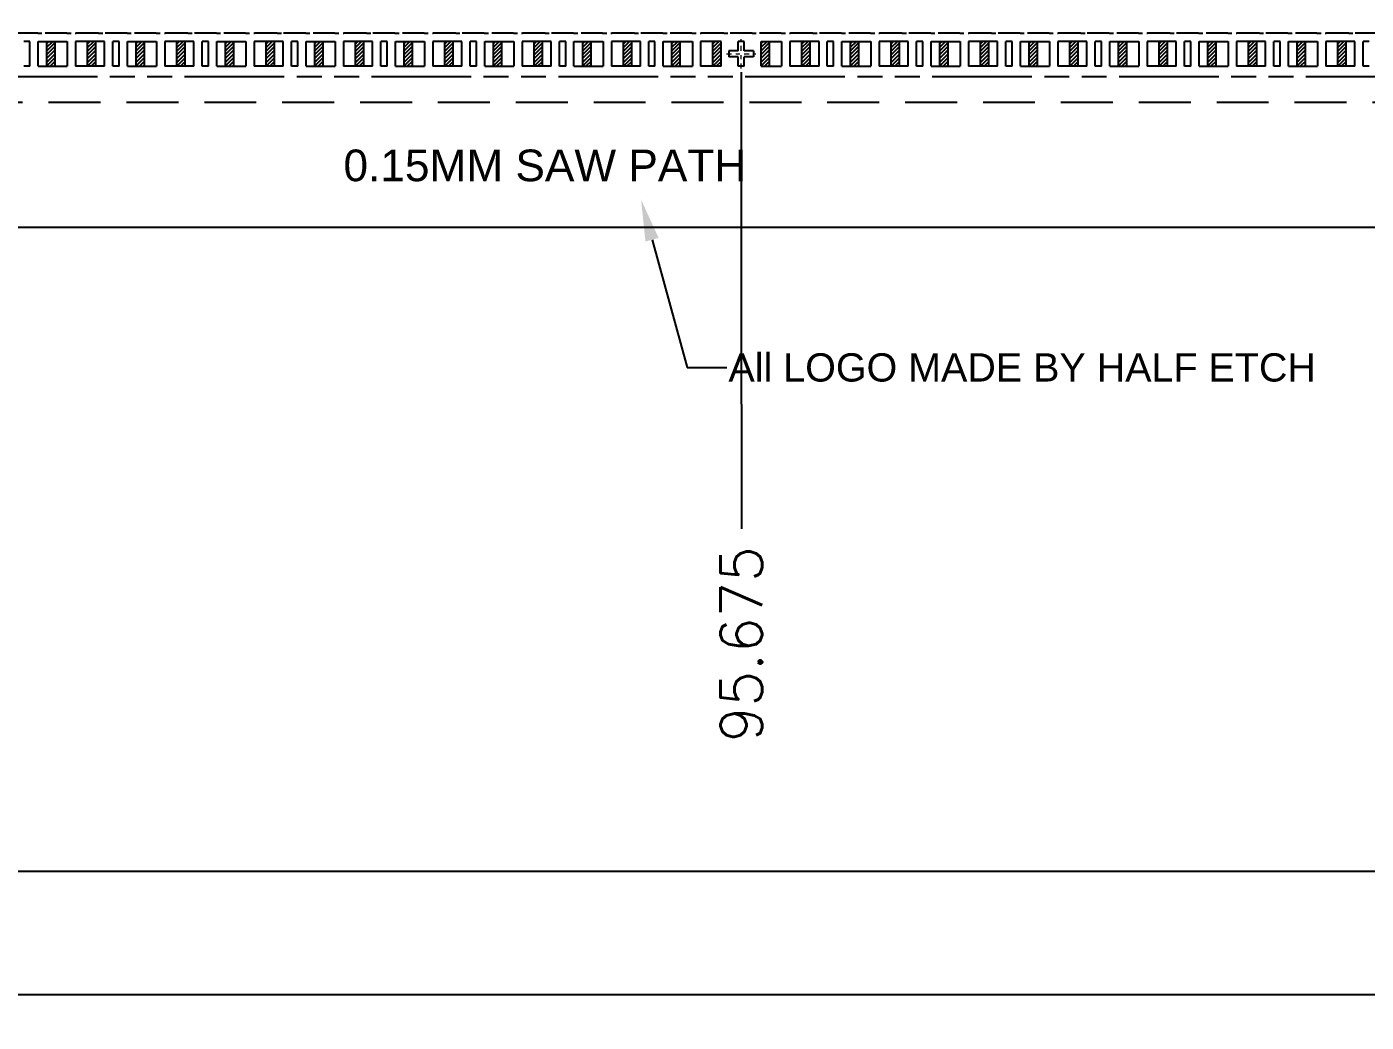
# Model space of a CAD drawing. Extents: x -338 to -53, y 67 to 196.
# Drawn here: x -123.64 to -91.39, y 93.92 to 117.88 of the extents above; entities that cross this region are included whole.
import ezdxf
from ezdxf import colors
from ezdxf.entities.mleader import LeaderData, LeaderLine
from ezdxf.math import Vec2, Vec3

# ---------------------------------------------------------------- set-up
doc = ezdxf.new("R2010")
doc.units = 0
for name, pattern in [('ACAD_ISO09W100', [45, 24, -3, 6, -3, 6, -3]), ('CENTER', [2, 1.25, -0.25, 0.25, -0.25]), ('HIDDEN', [0.375, 0.25, -0.125])]:
    doc.linetypes.add(name, pattern=pattern)
doc.layers.add('Center', color=1, linetype='CENTER', lineweight=0)
for name, color, linetype in [('dimension', 3, 'Continuous'), ('Etched Area', 4, 'Continuous'), ('Hidden', 4, 'HIDDEN'), ('Molding Line', 5, 'ACAD_ISO09W100'), ('Rail Mark', 4, 'Continuous'), ('Tape Line', 21, 'HIDDEN')]:
    doc.layers.add(name, color=color, linetype=linetype)
doc.styles.add('SIMPLEX', font='SIMPLEX')
doc.styles.get("Standard").update_dxf_attribs({"font": 'arial.ttf'})
doc.dimstyles.new('1', dxfattribs={"dimtxt": 1, "dimasz": 1, "dimexe": 0.3, "dimexo": 0.3, "dimgap": 0.3, "dimtad": 0, "dimdec": 3, "dimzin": 1, "dimdsep": 46, "dimtxsty": 'SIMPLEX', "dimcen": 0, "dimclrd": 256, "dimclre": 256, "dimclrt": 7, "dimadec": 0, "dimazin": 1, "dimtm": 1.25, "dimtfac": 1, "dimtdec": 3, "dimtmove": 0, "dimatfit": 0, "dimfxl": 1, "dimtolj": 1, "dimtzin": 0, "dimlwd": -1, "dimlwe": -1, "dimarcsym": 1})
pattern_1 = [(45, (415.10187, 309.09846), (-0.0449012806, 0.0449012806), [])]
pattern_2 = [(45, (417.25187, 309.09846), (-0.0449012806, 0.0449012806), [])]
pattern_3 = [(45, (419.40187, 309.09846), (-0.0449012806, 0.0449012806), [])]
pattern_4 = [(45, (421.55187, 309.09846), (-0.0449012806, 0.0449012806), [])]
pattern_5 = [(45, (423.70187, 309.09846), (-0.0449012806, 0.0449012806), [])]
pattern_6 = [(45, (425.85187, 309.09846), (-0.0449012806, 0.0449012806), [])]
pattern_7 = [(45, (428.00187, 309.09846), (-0.0449012806, 0.0449012806), [])]
pattern_8 = [(45, (430.15187, 309.09846), (-0.0449012806, 0.0449012806), [])]
pattern_9 = [(45, (432.30187, 309.09846), (-0.0449012806, 0.0449012806), [])]
pattern_10 = [(45, (434.45187, 309.09846), (-0.0449012806, 0.0449012806), [])]
pattern_11 = [(45, (436.60187, 309.09846), (-0.0449012806, 0.0449012806), [])]
pattern_12 = [(45, (438.75187, 309.09846), (-0.0449012806, 0.0449012806), [])]
pattern_13 = [(45, (440.90187, 309.09846), (-0.0449012806, 0.0449012806), [])]
pattern_14 = [(45, (443.05187, 309.09846), (-0.0449012806, 0.0449012806), [])]
pattern_15 = [(45, (445.20187, 309.09846), (-0.0449012806, 0.0449012806), [])]

# ---------------------------------------------------------------- blocks, each defined once
blk = doc.blocks.new('*D4')
at = {"layer": 'Defpoints', "color": 0, "transparency": 16777216}
for p in [(2420.128, 1904.188), (2660.578, 1904.154), (2660.578, 1884.768)]:
    blk.add_point(p, dxfattribs=at)
at = {"layer": 'dimension', "transparency": 16777216}
for p, q in [((2420.128, 1903.888), (2420.128, 1884.468)), ((2660.578, 1903.854), (2660.578, 1884.468)), ((2421.128, 1884.768), (2534.356, 1884.768)), ((2659.578, 1884.768), (2551.099, 1884.768))]:
    blk.add_line(p, q, dxfattribs=at)
for points in [[(2421.128, 1884.935), (2421.128, 1884.602), (2420.128, 1884.768)], [(2659.578, 1884.935), (2659.578, 1884.602), (2660.578, 1884.768)]]:
    blk.add_solid(points, dxfattribs=at)
at = {"layer": 'dimension', "color": 7, "transparency": 16777216, "insert": (2542.728, 1884.768), "char_height": 1, "attachment_point": 5, "style": 'SIMPLEX'}
blk.add_mtext('\\A1;240.450 (MOLD LINE)', dxfattribs=at)
blk = doc.blocks.new('*D11')
at = {"layer": 'Defpoints', "color": 0, "transparency": 16777216}
for p in [(2416.103, 1901.617), (2666.103, 1901.617), (2666.103, 1881.793)]:
    blk.add_point(p, dxfattribs=at)
at = {"layer": 'dimension', "transparency": 16777216}
for p, q in [((2416.103, 1901.317), (2416.103, 1881.493)), ((2666.103, 1901.317), (2666.103, 1881.493)), ((2417.103, 1881.793), (2535.488, 1881.793)), ((2665.103, 1881.793), (2547.326, 1881.793))]:
    blk.add_line(p, q, dxfattribs=at)
for points in [[(2417.103, 1881.96), (2417.103, 1881.626), (2416.103, 1881.793)], [(2665.103, 1881.96), (2665.103, 1881.626), (2666.103, 1881.793)]]:
    blk.add_solid(points, dxfattribs=at)
at = {"layer": 'dimension', "color": 7, "transparency": 16777216, "insert": (2541.407, 1881.793), "char_height": 1, "attachment_point": 5, "style": 'SIMPLEX'}
blk.add_mtext('\\A1;250.000±0.100', dxfattribs=at)
blk = doc.blocks.new('*D49')
at = {"layer": 'Defpoints', "color": 0, "transparency": 16777216}
for p in [(2540.353, 1935.274), (2656.853, 1900.932), (2656.853, 1893.012)]:
    blk.add_point(p, dxfattribs=at)
at = {"layer": 'dimension', "transparency": 16777216}
blk.add_line((2656.853, 1900.632), (2656.853, 1893.012), dxfattribs=at)
at = {"layer": 'dimension', "color": 7, "transparency": 16777216, "insert": (2656.853, 1889.95), "char_height": 1, "attachment_point": 5, "rotation": 90, "style": 'SIMPLEX'}
blk.add_mtext('\\A1;116.500', dxfattribs=at)
blk = doc.blocks.new('*D50')
at = {"layer": 'Defpoints', "color": 0, "transparency": 16777216}
for p in [(2540.353, 1935.274), (2659.678, 1904.294), (2659.679, 1893.012)]:
    blk.add_point(p, dxfattribs=at)
at = {"layer": 'dimension', "transparency": 16777216}
for p, q in [((2659.678, 1903.994), (2659.678, 1897.012)), ((2659.678, 1897.012), (2659.679, 1895.012)), ((2659.679, 1895.012), (2659.679, 1893.012))]:
    blk.add_line(p, q, dxfattribs=at)
at = {"layer": 'dimension', "color": 7, "transparency": 16777216, "insert": (2659.679, 1889.95), "char_height": 1, "attachment_point": 5, "rotation": 90, "style": 'SIMPLEX'}
blk.add_mtext('\\A1;119.325', dxfattribs=at)
blk = doc.blocks.new('*D61')
at = {"layer": 'Defpoints', "color": 0, "transparency": 16777216}
for p in [(2540.353, 1935.274), (2636.028, 1904.31), (2636.035, 1893.012)]:
    blk.add_point(p, dxfattribs=at)
at = {"layer": 'dimension', "transparency": 16777216}
for p, q in [((2636.028, 1904.01), (2636.028, 1897.012)), ((2636.028, 1897.012), (2636.035, 1895.012)), ((2636.035, 1895.012), (2636.035, 1893.012))]:
    blk.add_line(p, q, dxfattribs=at)
at = {"layer": 'dimension', "color": 7, "transparency": 16777216, "insert": (2636.035, 1890.236), "char_height": 1, "attachment_point": 5, "rotation": 90, "style": 'SIMPLEX'}
blk.add_mtext('\\A1;95.675', dxfattribs=at)
blk = doc.blocks.new('*D66')
at = {"layer": 'Defpoints', "color": 0, "transparency": 16777216}
for p in [(2540.353, 1935.274), (2659.827, 1904.449), (2673.632, 1904.449)]:
    blk.add_point(p, dxfattribs=at)
at = {"layer": 'dimension', "transparency": 16777216}
blk.add_line((2660.127, 1904.449), (2673.632, 1904.449), dxfattribs=at)
at = {"layer": 'dimension', "color": 7, "transparency": 16777216, "insert": (2676.408, 1904.449), "char_height": 1, "attachment_point": 5, "style": 'SIMPLEX'}
blk.add_mtext('\\A1;30.825', dxfattribs=at)

msp = doc.modelspace()

# ---------------------------------------------------------------- hatches: boundary and pattern name
at = {"layer": 'Etched Area'}
h = msp.add_hatch(dxfattribs=at)
h.set_pattern_fill('ANSI31', color=256, scale=0.02)
h.set_pattern_definition(pattern_1)
h.paths.add_polyline_path([(-122.9555, 117.5277), (-123.1555, 117.5277), (-123.1555, 116.9277), (-122.9555, 116.9277)])
h = msp.add_hatch(dxfattribs=at)
h.set_pattern_fill('ANSI31', color=256, scale=0.02)
h.set_pattern_definition(pattern_1)
h.paths.add_polyline_path([(-121.9755, 117.5277), (-122.1755, 117.5277), (-122.1755, 116.9277), (-121.9755, 116.9277)])
h = msp.add_hatch(dxfattribs=at)
h.set_pattern_fill('ANSI31', color=256, scale=0.02)
h.set_pattern_definition(pattern_2)
h.paths.add_polyline_path([(-120.8055, 117.5277), (-121.0055, 117.5277), (-121.0055, 116.9277), (-120.8055, 116.9277)])
h = msp.add_hatch(dxfattribs=at)
h.set_pattern_fill('ANSI31', color=256, scale=0.02)
h.set_pattern_definition(pattern_2)
h.paths.add_polyline_path([(-119.8255, 117.5277), (-120.0255, 117.5277), (-120.0255, 116.9277), (-119.8255, 116.9277)])
h = msp.add_hatch(dxfattribs=at)
h.set_pattern_fill('ANSI31', color=256, scale=0.02)
h.set_pattern_definition(pattern_3)
h.paths.add_polyline_path([(-118.6555, 117.5277), (-118.8555, 117.5277), (-118.8555, 116.9277), (-118.6555, 116.9277)])
h = msp.add_hatch(dxfattribs=at)
h.set_pattern_fill('ANSI31', color=256, scale=0.02)
h.set_pattern_definition(pattern_3)
h.paths.add_polyline_path([(-117.6755, 117.5277), (-117.8755, 117.5277), (-117.8755, 116.9277), (-117.6755, 116.9277)])
h = msp.add_hatch(dxfattribs=at)
h.set_pattern_fill('ANSI31', color=256, scale=0.02)
h.set_pattern_definition(pattern_4)
h.paths.add_polyline_path([(-116.5055, 117.5277), (-116.7055, 117.5277), (-116.7055, 116.9277), (-116.5055, 116.9277)])
h = msp.add_hatch(dxfattribs=at)
h.set_pattern_fill('ANSI31', color=256, scale=0.02)
h.set_pattern_definition(pattern_4)
h.paths.add_polyline_path([(-115.5255, 117.5277), (-115.7255, 117.5277), (-115.7255, 116.9277), (-115.5255, 116.9277)])
h = msp.add_hatch(dxfattribs=at)
h.set_pattern_fill('ANSI31', color=256, scale=0.02)
h.set_pattern_definition(pattern_5)
h.paths.add_polyline_path([(-114.3555, 117.5277), (-114.5555, 117.5277), (-114.5555, 116.9277), (-114.3555, 116.9277)])
h = msp.add_hatch(dxfattribs=at)
h.set_pattern_fill('ANSI31', color=256, scale=0.02)
h.set_pattern_definition(pattern_5)
h.paths.add_polyline_path([(-113.3755, 117.5277), (-113.5755, 117.5277), (-113.5755, 116.9277), (-113.3755, 116.9277)])
h = msp.add_hatch(dxfattribs=at)
h.set_pattern_fill('ANSI31', color=256, scale=0.02)
h.set_pattern_definition(pattern_6)
h.paths.add_polyline_path([(-112.2055, 117.5277), (-112.4055, 117.5277), (-112.4055, 116.9277), (-112.2055, 116.9277)])
h = msp.add_hatch(dxfattribs=at)
h.set_pattern_fill('ANSI31', color=256, scale=0.02)
h.set_pattern_definition(pattern_6)
h.paths.add_polyline_path([(-111.2255, 117.5277), (-111.4255, 117.5277), (-111.4255, 116.9277), (-111.2255, 116.9277)])
h = msp.add_hatch(dxfattribs=at)
h.set_pattern_fill('ANSI31', color=256, scale=0.02)
h.set_pattern_definition(pattern_7)
h.paths.add_polyline_path([(-110.0555, 117.5277), (-110.2555, 117.5277), (-110.2555, 116.9277), (-110.0555, 116.9277)])
h = msp.add_hatch(dxfattribs=at)
h.set_pattern_fill('ANSI31', color=256, scale=0.02)
h.set_pattern_definition(pattern_7)
h.paths.add_polyline_path([(-109.0755, 117.5277), (-109.2755, 117.5277), (-109.2755, 116.9277), (-109.0755, 116.9277)])
h = msp.add_hatch(dxfattribs=at)
h.set_pattern_fill('ANSI31', color=256, scale=0.02)
h.set_pattern_definition(pattern_8)
h.paths.add_polyline_path([(-107.9055, 117.5277), (-108.1055, 117.5277), (-108.1055, 116.9277), (-107.9055, 116.9277)])
h = msp.add_hatch(dxfattribs=at)
h.set_pattern_fill('ANSI31', color=256, scale=0.02)
h.set_pattern_definition(pattern_8)
h.paths.add_polyline_path([(-106.9255, 117.5277), (-107.1255, 117.5277), (-107.1255, 116.9277), (-106.9255, 116.9277)])
h = msp.add_hatch(dxfattribs=at)
h.set_pattern_fill('ANSI31', color=256, scale=0.02)
h.set_pattern_definition(pattern_9)
h.paths.add_polyline_path([(-105.7555, 117.5277), (-105.9555, 117.5277), (-105.9555, 116.9277), (-105.7555, 116.9277)])
h = msp.add_hatch(dxfattribs=at)
h.set_pattern_fill('ANSI31', color=256, scale=0.02)
h.set_pattern_definition(pattern_9)
h.paths.add_polyline_path([(-104.7755, 117.5277), (-104.9755, 117.5277), (-104.9755, 116.9277), (-104.7755, 116.9277)])
h = msp.add_hatch(dxfattribs=at)
h.set_pattern_fill('ANSI31', color=256, scale=0.02)
h.set_pattern_definition(pattern_10)
h.paths.add_polyline_path([(-103.6055, 117.5277), (-103.8055, 117.5277), (-103.8055, 116.9277), (-103.6055, 116.9277)])
h = msp.add_hatch(dxfattribs=at)
h.set_pattern_fill('ANSI31', color=256, scale=0.02)
h.set_pattern_definition(pattern_10)
h.paths.add_polyline_path([(-102.6255, 117.5277), (-102.8255, 117.5277), (-102.8255, 116.9277), (-102.6255, 116.9277)])
h = msp.add_hatch(dxfattribs=at)
h.set_pattern_fill('ANSI31', color=256, scale=0.02)
h.set_pattern_definition(pattern_11)
h.paths.add_polyline_path([(-101.4555, 117.5277), (-101.6555, 117.5277), (-101.6555, 116.9277), (-101.4555, 116.9277)])
h = msp.add_hatch(dxfattribs=at)
h.set_pattern_fill('ANSI31', color=256, scale=0.02)
h.set_pattern_definition(pattern_11)
h.paths.add_polyline_path([(-100.4755, 117.5277), (-100.6755, 117.5277), (-100.6755, 116.9277), (-100.4755, 116.9277)])
h = msp.add_hatch(dxfattribs=at)
h.set_pattern_fill('ANSI31', color=256, scale=0.02)
h.set_pattern_definition(pattern_12)
h.paths.add_polyline_path([(-99.3055, 117.5277), (-99.5055, 117.5277), (-99.5055, 116.9277), (-99.3055, 116.9277)])
h = msp.add_hatch(dxfattribs=at)
h.set_pattern_fill('ANSI31', color=256, scale=0.02)
h.set_pattern_definition(pattern_12)
h.paths.add_polyline_path([(-98.3255, 117.5277), (-98.5255, 117.5277), (-98.5255, 116.9277), (-98.3255, 116.9277)])
h = msp.add_hatch(dxfattribs=at)
h.set_pattern_fill('ANSI31', color=256, scale=0.02)
h.set_pattern_definition(pattern_13)
h.paths.add_polyline_path([(-97.1555, 117.5277), (-97.3555, 117.5277), (-97.3555, 116.9277), (-97.1555, 116.9277)])
h = msp.add_hatch(dxfattribs=at)
h.set_pattern_fill('ANSI31', color=256, scale=0.02)
h.set_pattern_definition(pattern_13)
h.paths.add_polyline_path([(-96.1755, 117.5277), (-96.3755, 117.5277), (-96.3755, 116.9277), (-96.1755, 116.9277)])
h = msp.add_hatch(dxfattribs=at)
h.set_pattern_fill('ANSI31', color=256, scale=0.02)
h.set_pattern_definition(pattern_14)
h.paths.add_polyline_path([(-95.0055, 117.5277), (-95.2055, 117.5277), (-95.2055, 116.9277), (-95.0055, 116.9277)])
h = msp.add_hatch(dxfattribs=at)
h.set_pattern_fill('ANSI31', color=256, scale=0.02)
h.set_pattern_definition(pattern_14)
h.paths.add_polyline_path([(-94.0255, 117.5277), (-94.2255, 117.5277), (-94.2255, 116.9277), (-94.0255, 116.9277)])
h = msp.add_hatch(dxfattribs=at)
h.set_pattern_fill('ANSI31', color=256, scale=0.02)
h.set_pattern_definition(pattern_15)
h.paths.add_polyline_path([(-92.8555, 117.5277), (-93.0555, 117.5277), (-93.0555, 116.9277), (-92.8555, 116.9277)])
h = msp.add_hatch(dxfattribs=at)
h.set_pattern_fill('ANSI31', color=256, scale=0.02)
h.set_pattern_definition(pattern_15)
h.paths.add_polyline_path([(-91.8755, 117.5277), (-92.0755, 117.5277), (-92.0755, 116.9277), (-91.8755, 116.9277)])

# ---------------------------------------------------------------- linework, layer by layer
for p, q in [((-123.3755, 117.7277), (-123.9055, 117.7277)), ((-122.6755, 117.7277), (-123.1955, 117.7277)), ((-121.9105, 117.7277), (-122.4555, 117.7277)), ((-121.2255, 117.7277), (-121.7555, 117.7277)), ((-120.5255, 117.7277), (-121.0455, 117.7277)), ((-119.7605, 117.7277), (-120.3055, 117.7277)), ((-119.0755, 117.7277), (-119.6055, 117.7277)), ((-118.3755, 117.7277), (-118.8955, 117.7277)), ((-117.6105, 117.7277), (-118.1555, 117.7277)), ((-116.9255, 117.7277), (-117.4555, 117.7277)), ((-116.2255, 117.7277), (-116.7455, 117.7277)), ((-115.4605, 117.7277), (-116.0055, 117.7277)), ((-114.7755, 117.7277), (-115.3055, 117.7277)), ((-114.0755, 117.7277), (-114.5955, 117.7277)), ((-113.3105, 117.7277), (-113.8555, 117.7277)), ((-112.6255, 117.7277), (-113.1555, 117.7277)), ((-111.9255, 117.7277), (-112.4455, 117.7277)), ((-111.1605, 117.7277), (-111.7055, 117.7277)), ((-110.4755, 117.7277), (-111.0055, 117.7277)), ((-109.7755, 117.7277), (-110.2955, 117.7277)), ((-109.0105, 117.7277), (-109.5555, 117.7277)), ((-108.3255, 117.7277), (-108.8555, 117.7277)), ((-107.6255, 117.7277), (-108.1455, 117.7277)), ((-106.8605, 117.7277), (-107.4055, 117.7277)), ((-106.1755, 117.7277), (-106.7055, 117.7277)), ((-105.4755, 117.7277), (-105.9955, 117.7277)), ((-104.7105, 117.7277), (-105.2555, 117.7277)), ((-104.0255, 117.7277), (-104.5555, 117.7277)), ((-103.3255, 117.7277), (-103.8455, 117.7277)), ((-102.5605, 117.7277), (-103.1055, 117.7277)), ((-101.8755, 117.7277), (-102.4055, 117.7277)), ((-101.1755, 117.7277), (-101.6955, 117.7277)), ((-100.4105, 117.7277), (-100.9555, 117.7277)), ((-99.7255, 117.7277), (-100.2555, 117.7277)), ((-99.0255, 117.7277), (-99.5455, 117.7277)), ((-98.2605, 117.7277), (-98.8055, 117.7277)), ((-97.5755, 117.7277), (-98.1055, 117.7277)), ((-96.8755, 117.7277), (-97.3955, 117.7277)), ((-96.1105, 117.7277), (-96.6555, 117.7277)), ((-95.4255, 117.7277), (-95.9555, 117.7277)), ((-94.7255, 117.7277), (-95.2455, 117.7277)), ((-93.9605, 117.7277), (-94.5055, 117.7277)), ((-93.2755, 117.7277), (-93.8055, 117.7277)), ((-92.5755, 117.7277), (-93.0955, 117.7277)), ((-91.8105, 117.7277), (-92.3555, 117.7277)), ((-91.1255, 117.7277), (-91.6555, 117.7277)), ((-123.5655, 117.5277), (-123.7155, 117.5277)), ((-123.5655, 116.9277), (-123.5655, 117.5277)), ((-123.3655, 116.9277), (-123.3655, 117.5277)), ((-123.3655, 117.5277), (-122.6655, 117.5277)), ((-123.1555, 116.9277), (-123.1555, 117.5277)), ((-122.9555, 116.9277), (-122.9555, 117.5277)), ((-122.6655, 117.5277), (-122.6655, 116.9277)), ((-121.7655, 117.5277), (-122.4655, 117.5277)), ((-122.4655, 117.5277), (-122.4655, 116.9277)), ((-122.1755, 116.9277), (-122.1755, 117.5277)), ((-121.9755, 116.9277), (-121.9755, 117.5277)), ((-121.7655, 116.9277), (-121.7655, 117.5277)), ((-121.4155, 117.5277), (-121.5655, 117.5277)), ((-121.5655, 116.9277), (-121.5655, 117.5277)), ((-121.4155, 116.9277), (-121.4155, 117.5277)), ((-121.2155, 116.9277), (-121.2155, 117.5277)), ((-121.2155, 117.5277), (-120.5155, 117.5277)), ((-121.0055, 116.9277), (-121.0055, 117.5277)), ((-120.8055, 116.9277), (-120.8055, 117.5277)), ((-120.5155, 117.5277), (-120.5155, 116.9277)), ((-119.6155, 117.5277), (-120.3155, 117.5277)), ((-120.3155, 117.5277), (-120.3155, 116.9277)), ((-120.0255, 116.9277), (-120.0255, 117.5277)), ((-119.8255, 116.9277), (-119.8255, 117.5277)), ((-119.6155, 116.9277), (-119.6155, 117.5277)), ((-119.2655, 117.5277), (-119.4155, 117.5277)), ((-119.4155, 116.9277), (-119.4155, 117.5277)), ((-119.2655, 116.9277), (-119.2655, 117.5277)), ((-119.0655, 116.9277), (-119.0655, 117.5277)), ((-119.0655, 117.5277), (-118.3655, 117.5277)), ((-118.8555, 116.9277), (-118.8555, 117.5277)), ((-118.6555, 116.9277), (-118.6555, 117.5277)), ((-118.3655, 117.5277), (-118.3655, 116.9277)), ((-117.4655, 117.5277), (-118.1655, 117.5277)), ((-118.1655, 117.5277), (-118.1655, 116.9277)), ((-117.8755, 116.9277), (-117.8755, 117.5277)), ((-117.6755, 116.9277), (-117.6755, 117.5277)), ((-117.4655, 116.9277), (-117.4655, 117.5277)), ((-117.1155, 117.5277), (-117.2655, 117.5277)), ((-117.2655, 116.9277), (-117.2655, 117.5277)), ((-117.1155, 116.9277), (-117.1155, 117.5277)), ((-116.9155, 116.9277), (-116.9155, 117.5277)), ((-116.9155, 117.5277), (-116.2155, 117.5277)), ((-116.7055, 116.9277), (-116.7055, 117.5277)), ((-116.5055, 116.9277), (-116.5055, 117.5277)), ((-116.2155, 117.5277), (-116.2155, 116.9277)), ((-115.3155, 117.5277), (-116.0155, 117.5277)), ((-116.0155, 117.5277), (-116.0155, 116.9277)), ((-115.7255, 116.9277), (-115.7255, 117.5277)), ((-115.5255, 116.9277), (-115.5255, 117.5277)), ((-115.3155, 116.9277), (-115.3155, 117.5277)), ((-114.9655, 117.5277), (-115.1155, 117.5277)), ((-115.1155, 116.9277), (-115.1155, 117.5277)), ((-114.9655, 116.9277), (-114.9655, 117.5277)), ((-114.7655, 116.9277), (-114.7655, 117.5277)), ((-114.7655, 117.5277), (-114.0655, 117.5277)), ((-114.5555, 116.9277), (-114.5555, 117.5277)), ((-114.3555, 116.9277), (-114.3555, 117.5277)), ((-114.0655, 117.5277), (-114.0655, 116.9277)), ((-113.1655, 117.5277), (-113.8655, 117.5277)), ((-113.8655, 117.5277), (-113.8655, 116.9277)), ((-113.5755, 116.9277), (-113.5755, 117.5277)), ((-113.3755, 116.9277), (-113.3755, 117.5277)), ((-113.1655, 116.9277), (-113.1655, 117.5277)), ((-112.8155, 117.5277), (-112.9655, 117.5277)), ((-112.9655, 116.9277), (-112.9655, 117.5277)), ((-112.8155, 116.9277), (-112.8155, 117.5277)), ((-112.6155, 116.9277), (-112.6155, 117.5277)), ((-112.6155, 117.5277), (-111.9155, 117.5277)), ((-112.4055, 116.9277), (-112.4055, 117.5277)), ((-112.2055, 116.9277), (-112.2055, 117.5277)), ((-111.9155, 117.5277), (-111.9155, 116.9277)), ((-111.0155, 117.5277), (-111.7155, 117.5277)), ((-111.7155, 117.5277), (-111.7155, 116.9277)), ((-111.4255, 116.9277), (-111.4255, 117.5277)), ((-111.2255, 116.9277), (-111.2255, 117.5277)), ((-111.0155, 116.9277), (-111.0155, 117.5277)), ((-110.6655, 117.5277), (-110.8155, 117.5277)), ((-110.8155, 116.9277), (-110.8155, 117.5277)), ((-110.6655, 116.9277), (-110.6655, 117.5277)), ((-110.4655, 116.9277), (-110.4655, 117.5277)), ((-110.4655, 117.5277), (-109.7655, 117.5277)), ((-110.2555, 116.9277), (-110.2555, 117.5277)), ((-110.0555, 116.9277), (-110.0555, 117.5277)), ((-109.7655, 117.5277), (-109.7655, 116.9277)), ((-108.8655, 117.5277), (-109.5655, 117.5277)), ((-109.5655, 117.5277), (-109.5655, 116.9277)), ((-109.2755, 116.9277), (-109.2755, 117.5277)), ((-109.0755, 116.9277), (-109.0755, 117.5277)), ((-108.8655, 116.9277), (-108.8655, 117.5277)), ((-108.5155, 117.5277), (-108.6655, 117.5277)), ((-108.6655, 116.9277), (-108.6655, 117.5277)), ((-108.5155, 116.9277), (-108.5155, 117.5277)), ((-108.3155, 116.9277), (-108.3155, 117.5277)), ((-108.3155, 117.5277), (-107.6155, 117.5277)), ((-108.1055, 116.9277), (-108.1055, 117.5277)), ((-107.9055, 116.9277), (-107.9055, 117.5277)), ((-107.6155, 117.5277), (-107.6155, 116.9277)), ((-106.9255, 117.5277), (-107.4155, 117.5277)), ((-107.4155, 117.5277), (-107.4155, 116.9277)), ((-107.1255, 116.9277), (-107.1255, 117.5277)), ((-106.9255, 116.9277), (-106.9255, 117.5277)), ((-106.3655, 117.5277), (-106.5155, 117.5277)), ((-106.5155, 117.3027), (-106.5155, 117.5277)), ((-106.3655, 117.3027), (-106.3655, 117.5277)), ((-105.9555, 116.9277), (-105.9555, 117.5277)), ((-105.9555, 117.5277), (-105.4655, 117.5277)), ((-105.7555, 116.9277), (-105.7555, 117.5277)), ((-105.4655, 117.5277), (-105.4655, 116.9277)), ((-104.5655, 117.5277), (-105.2655, 117.5277)), ((-105.2655, 117.5277), (-105.2655, 116.9277)), ((-104.9755, 116.9277), (-104.9755, 117.5277)), ((-104.7755, 116.9277), (-104.7755, 117.5277)), ((-104.5655, 116.9277), (-104.5655, 117.5277)), ((-104.2155, 117.5277), (-104.3655, 117.5277)), ((-104.3655, 116.9277), (-104.3655, 117.5277)), ((-104.2155, 116.9277), (-104.2155, 117.5277)), ((-104.0155, 116.9277), (-104.0155, 117.5277)), ((-104.0155, 117.5277), (-103.3155, 117.5277)), ((-103.8055, 116.9277), (-103.8055, 117.5277)), ((-103.6055, 116.9277), (-103.6055, 117.5277)), ((-103.3155, 117.5277), (-103.3155, 116.9277)), ((-102.4155, 117.5277), (-103.1155, 117.5277)), ((-103.1155, 117.5277), (-103.1155, 116.9277)), ((-102.8255, 116.9277), (-102.8255, 117.5277)), ((-102.6255, 116.9277), (-102.6255, 117.5277)), ((-102.4155, 116.9277), (-102.4155, 117.5277)), ((-102.0655, 117.5277), (-102.2155, 117.5277)), ((-102.2155, 116.9277), (-102.2155, 117.5277)), ((-102.0655, 116.9277), (-102.0655, 117.5277)), ((-101.8655, 116.9277), (-101.8655, 117.5277)), ((-101.8655, 117.5277), (-101.1655, 117.5277)), ((-101.6555, 116.9277), (-101.6555, 117.5277)), ((-101.4555, 116.9277), (-101.4555, 117.5277)), ((-101.1655, 117.5277), (-101.1655, 116.9277)), ((-100.2655, 117.5277), (-100.9655, 117.5277)), ((-100.9655, 117.5277), (-100.9655, 116.9277)), ((-100.6755, 116.9277), (-100.6755, 117.5277)), ((-100.4755, 116.9277), (-100.4755, 117.5277)), ((-100.2655, 116.9277), (-100.2655, 117.5277)), ((-99.9155, 117.5277), (-100.0655, 117.5277)), ((-100.0655, 116.9277), (-100.0655, 117.5277)), ((-99.9155, 116.9277), (-99.9155, 117.5277)), ((-99.7155, 116.9277), (-99.7155, 117.5277)), ((-99.7155, 117.5277), (-99.0155, 117.5277)), ((-99.5055, 116.9277), (-99.5055, 117.5277)), ((-99.3055, 116.9277), (-99.3055, 117.5277)), ((-99.0155, 117.5277), (-99.0155, 116.9277)), ((-98.1155, 117.5277), (-98.8155, 117.5277)), ((-98.8155, 117.5277), (-98.8155, 116.9277)), ((-98.5255, 116.9277), (-98.5255, 117.5277)), ((-98.3255, 116.9277), (-98.3255, 117.5277)), ((-98.1155, 116.9277), (-98.1155, 117.5277)), ((-97.7655, 117.5277), (-97.9155, 117.5277)), ((-97.9155, 116.9277), (-97.9155, 117.5277)), ((-97.7655, 116.9277), (-97.7655, 117.5277)), ((-97.5655, 116.9277), (-97.5655, 117.5277)), ((-97.5655, 117.5277), (-96.8655, 117.5277)), ((-97.3555, 116.9277), (-97.3555, 117.5277)), ((-97.1555, 116.9277), (-97.1555, 117.5277)), ((-96.8655, 117.5277), (-96.8655, 116.9277)), ((-95.9655, 117.5277), (-96.6655, 117.5277)), ((-96.6655, 117.5277), (-96.6655, 116.9277)), ((-96.3755, 116.9277), (-96.3755, 117.5277)), ((-96.1755, 116.9277), (-96.1755, 117.5277)), ((-95.9655, 116.9277), (-95.9655, 117.5277)), ((-95.6155, 117.5277), (-95.7655, 117.5277)), ((-95.7655, 116.9277), (-95.7655, 117.5277)), ((-95.6155, 116.9277), (-95.6155, 117.5277)), ((-95.4155, 116.9277), (-95.4155, 117.5277)), ((-95.4155, 117.5277), (-94.7155, 117.5277)), ((-95.2055, 116.9277), (-95.2055, 117.5277)), ((-95.0055, 116.9277), (-95.0055, 117.5277)), ((-94.7155, 117.5277), (-94.7155, 116.9277)), ((-93.8155, 117.5277), (-94.5155, 117.5277)), ((-94.5155, 117.5277), (-94.5155, 116.9277)), ((-94.2255, 116.9277), (-94.2255, 117.5277)), ((-94.0255, 116.9277), (-94.0255, 117.5277)), ((-93.8155, 116.9277), (-93.8155, 117.5277)), ((-93.4655, 117.5277), (-93.6155, 117.5277)), ((-93.6155, 116.9277), (-93.6155, 117.5277)), ((-93.4655, 116.9277), (-93.4655, 117.5277)), ((-93.2655, 116.9277), (-93.2655, 117.5277)), ((-93.2655, 117.5277), (-92.5655, 117.5277)), ((-93.0555, 116.9277), (-93.0555, 117.5277)), ((-92.8555, 116.9277), (-92.8555, 117.5277)), ((-92.5655, 117.5277), (-92.5655, 116.9277)), ((-91.6655, 117.5277), (-92.3655, 117.5277)), ((-92.3655, 117.5277), (-92.3655, 116.9277)), ((-92.0755, 116.9277), (-92.0755, 117.5277)), ((-91.8755, 116.9277), (-91.8755, 117.5277)), ((-91.6655, 116.9277), (-91.6655, 117.5277)), ((-91.3155, 117.5277), (-91.4655, 117.5277)), ((-91.4655, 116.9277), (-91.4655, 117.5277)), ((-106.5155, 117.3027), (-106.7405, 117.3027)), ((-106.7405, 117.3027), (-106.7405, 117.1527)), ((-106.5155, 117.1527), (-106.7405, 117.1527)), ((-106.5155, 116.9277), (-106.5155, 117.1527)), ((-106.1405, 117.3027), (-106.3655, 117.3027)), ((-106.3655, 116.9277), (-106.3655, 117.1527)), ((-106.1405, 117.1527), (-106.3655, 117.1527)), ((-106.1405, 117.3027), (-106.1405, 117.1527)), ((-123.5655, 116.9277), (-123.7155, 116.9277)), ((-123.3655, 116.9277), (-122.6655, 116.9277)), ((-121.7655, 116.9277), (-122.4655, 116.9277)), ((-121.4155, 116.9277), (-121.5655, 116.9277)), ((-121.2155, 116.9277), (-120.5155, 116.9277)), ((-119.6155, 116.9277), (-120.3155, 116.9277)), ((-119.2655, 116.9277), (-119.4155, 116.9277)), ((-119.0655, 116.9277), (-118.3655, 116.9277)), ((-117.4655, 116.9277), (-118.1655, 116.9277)), ((-117.1155, 116.9277), (-117.2655, 116.9277)), ((-116.9155, 116.9277), (-116.2155, 116.9277)), ((-115.3155, 116.9277), (-116.0155, 116.9277)), ((-114.9655, 116.9277), (-115.1155, 116.9277)), ((-114.7655, 116.9277), (-114.0655, 116.9277)), ((-113.1655, 116.9277), (-113.8655, 116.9277)), ((-112.8155, 116.9277), (-112.9655, 116.9277)), ((-112.6155, 116.9277), (-111.9155, 116.9277)), ((-111.0155, 116.9277), (-111.7155, 116.9277)), ((-110.6655, 116.9277), (-110.8155, 116.9277)), ((-110.4655, 116.9277), (-109.7655, 116.9277)), ((-108.8655, 116.9277), (-109.5655, 116.9277)), ((-108.5155, 116.9277), (-108.6655, 116.9277)), ((-108.3155, 116.9277), (-107.6155, 116.9277)), ((-106.9255, 116.9277), (-107.4155, 116.9277)), ((-106.3655, 116.9277), (-106.5155, 116.9277)), ((-105.9555, 116.9277), (-105.4655, 116.9277)), ((-104.5655, 116.9277), (-105.2655, 116.9277)), ((-104.2155, 116.9277), (-104.3655, 116.9277)), ((-104.0155, 116.9277), (-103.3155, 116.9277)), ((-102.4155, 116.9277), (-103.1155, 116.9277)), ((-102.0655, 116.9277), (-102.2155, 116.9277)), ((-101.8655, 116.9277), (-101.1655, 116.9277)), ((-100.2655, 116.9277), (-100.9655, 116.9277)), ((-99.9155, 116.9277), (-100.0655, 116.9277)), ((-99.7155, 116.9277), (-99.0155, 116.9277)), ((-98.1155, 116.9277), (-98.8155, 116.9277)), ((-97.7655, 116.9277), (-97.9155, 116.9277)), ((-97.5655, 116.9277), (-96.8655, 116.9277)), ((-95.9655, 116.9277), (-96.6655, 116.9277)), ((-95.6155, 116.9277), (-95.7655, 116.9277)), ((-95.4155, 116.9277), (-94.7155, 116.9277)), ((-93.8155, 116.9277), (-94.5155, 116.9277)), ((-93.4655, 116.9277), (-93.6155, 116.9277)), ((-93.2655, 116.9277), (-92.5655, 116.9277)), ((-91.6655, 116.9277), (-92.3655, 116.9277)), ((-91.3155, 116.9277), (-91.4655, 116.9277)), ((-324.3655, 113.0527), (-78.3655, 113.0527))]:
    msp.add_line(p, q)
at = {"layer": 'Center', "ltscale": 0.1}
for p, q in [((-106.4405, 116.872), (-106.4405, 117.5835)), ((-106.7962, 117.2277), (-106.0848, 117.2277))]:
    msp.add_line(p, q, dxfattribs=at)
at = {"layer": 'Hidden', "ltscale": 0.3}
for p, q in [((-123.3755, 117.7277), (-123.1955, 117.7277)), ((-122.6755, 117.7277), (-122.4555, 117.7277)), ((-121.9105, 117.7277), (-121.7555, 117.7277)), ((-121.2255, 117.7277), (-121.0455, 117.7277)), ((-120.5255, 117.7277), (-120.3055, 117.7277)), ((-119.7605, 117.7277), (-119.6055, 117.7277)), ((-119.0755, 117.7277), (-118.8955, 117.7277)), ((-118.3755, 117.7277), (-118.1555, 117.7277)), ((-117.6105, 117.7277), (-117.4555, 117.7277)), ((-116.9255, 117.7277), (-116.7455, 117.7277)), ((-116.2255, 117.7277), (-116.0055, 117.7277)), ((-115.4605, 117.7277), (-115.3055, 117.7277)), ((-114.7755, 117.7277), (-114.5955, 117.7277)), ((-114.0755, 117.7277), (-113.8555, 117.7277)), ((-113.3105, 117.7277), (-113.1555, 117.7277)), ((-112.6255, 117.7277), (-112.4455, 117.7277)), ((-111.9255, 117.7277), (-111.7055, 117.7277)), ((-111.1605, 117.7277), (-111.0055, 117.7277)), ((-110.4755, 117.7277), (-110.2955, 117.7277)), ((-109.7755, 117.7277), (-109.5555, 117.7277)), ((-109.0105, 117.7277), (-108.8555, 117.7277)), ((-108.3255, 117.7277), (-108.1455, 117.7277)), ((-107.6255, 117.7277), (-107.4055, 117.7277)), ((-106.8605, 117.7277), (-106.7055, 117.7277)), ((-106.1755, 117.7277), (-105.9955, 117.7277)), ((-105.4755, 117.7277), (-105.2555, 117.7277)), ((-104.7105, 117.7277), (-104.5555, 117.7277)), ((-104.0255, 117.7277), (-103.8455, 117.7277)), ((-103.3255, 117.7277), (-103.1055, 117.7277)), ((-102.5605, 117.7277), (-102.4055, 117.7277)), ((-101.8755, 117.7277), (-101.6955, 117.7277)), ((-101.1755, 117.7277), (-100.9555, 117.7277)), ((-100.4105, 117.7277), (-100.2555, 117.7277)), ((-99.7255, 117.7277), (-99.5455, 117.7277)), ((-99.0255, 117.7277), (-98.8055, 117.7277)), ((-98.2605, 117.7277), (-98.1055, 117.7277)), ((-97.5755, 117.7277), (-97.3955, 117.7277)), ((-96.8755, 117.7277), (-96.6555, 117.7277)), ((-96.1105, 117.7277), (-95.9555, 117.7277)), ((-95.4255, 117.7277), (-95.2455, 117.7277)), ((-94.7255, 117.7277), (-94.5055, 117.7277)), ((-93.9605, 117.7277), (-93.8055, 117.7277)), ((-93.2755, 117.7277), (-93.0955, 117.7277)), ((-92.5755, 117.7277), (-92.3555, 117.7277)), ((-91.8105, 117.7277), (-91.6555, 117.7277))]:
    msp.add_line(p, q, dxfattribs=at)
at = {"layer": 'Molding Line', "ltscale": 0.1}
msp.add_line((-322.3405, 116.6777), (-81.8905, 116.6777), dxfattribs=at)
at = {"layer": 'Tape Line', "color": 21, "ltscale": 5}
msp.add_line((-76.8655, 116.0527), (-325.8655, 116.0527), dxfattribs=at)

# ---------------------------------------------------------------- texts
at = {"layer": 'Rail Mark', "insert": (-116.0157, 114.9223), "char_height": 0.762, "attachment_point": 1}
msp.add_mtext('\\A1;0.15MM SAW PATH', dxfattribs=at)

# ---------------------------------------------------------------- dimensions: what is measured, and where the dimension line sits
at = {"layer": 'dimension'}
for feature_location, offset, dtype, picture, middle in [((-85.6155, 113.7111), (0, -7.92), 1, '*D49', (-85.6155, 102.7293)), ((-82.7905, 117.0728), (0.0007, -11.2817), 1, '*D50', (-82.7898, 102.7293)), ((-106.4405, 117.0887), (0.0062, -11.2975), 1, '*D61', (-106.4342, 103.015)), ((-82.6414, 117.2277), (13.8045, 0), 0, '*D66', (-66.0607, 117.2277))]:
    dim = msp.add_ordinate_dim(feature_location=feature_location, offset=offset, dtype=dtype, origin=(-202.1155, 148.0527), dimstyle='1', dxfattribs=at)
    dim.commit()
    dim.dimension.update_dxf_attribs({"geometry": picture, "text_midpoint": middle, "insert": (-2742.4689, -1787.2212)})
dim = msp.add_linear_dim(base=(-81.8905, 97.5472), p1=(-322.3405, 116.9664), p2=(-81.8905, 116.9329), angle=0, text='<> (MOLD LINE)', dimstyle='1', dxfattribs=at)
dim.commit()
dim.dimension.update_dxf_attribs({"geometry": '*D4', "text_midpoint": (-199.7411, 97.5472), "dimtype": 128, "insert": (-2742.4689, -1787.2212)})
dim = msp.add_linear_dim(base=(-76.3655, 94.5718), p1=(-326.3655, 114.3958), p2=(-76.3655, 114.3958), dimstyle='1', override={"dimtol": 1, "dimtp": 0.1, "dimtm": 0.1}, dxfattribs=at)
dim.commit()
dim.dimension.update_dxf_attribs({"geometry": '*D11', "text_midpoint": (-201.0622, 94.5718), "dimtype": 128, "insert": (-2742.4689, -1787.2212)})

# ---------------------------------------------------------------- leaders
ml = msp.add_multileader_mtext('Standard', dxfattribs=at)
ml.set_content('All LOGO MADE BY HALF ETCH', color=7)
ml.set_leader_properties()
ml.build(insert=Vec2(0, 0))
ml.multileader.update_dxf_attribs({"text_right_attachment_type": 6, "dogleg_length": 2.4, "arrow_head_size": 1, "scale": 0.4})
ctx = ml.context
ctx.base_point, ctx.scale, ctx.char_height, ctx.arrow_head_size, ctx.landing_gap_size, ctx.plane_origin = Vec3(-106.7823, 109.6722), 0.4, 0.68, 1, 0.036, Vec3(-108.8497, 113.7167)
ctx.right_attachment = 6
notes = []
notes.append((ctx, [(0, (1, 1, 0), (-107.7423, 109.6722), (1, 0), 0.96, [(0, [(-108.8497, 113.7167)], 0, [])])]))
ctx.mtext.insert, ctx.mtext.flow_direction = Vec3(-106.7463, 110.018), 5
for ctx, leaders in notes:
    for number, flags, end, landing, length, lines in leaders:
        leader = LeaderData()
        leader.index, (leader.has_last_leader_line, leader.has_dogleg_vector, leader.attachment_direction) = number, flags
        leader.last_leader_point, leader.dogleg_vector, leader.dogleg_length = Vec3(end), Vec3(landing), length
        for number, points, colour, breaks in lines:
            line = LeaderLine()
            line.index, line.vertices, line.color, line.breaks = number, Vec3.list(points), colors.encode_raw_color(colour), breaks
            leader.lines.append(line)
        ctx.leaders.append(leader)

doc.saveas('drawing.dxf')
